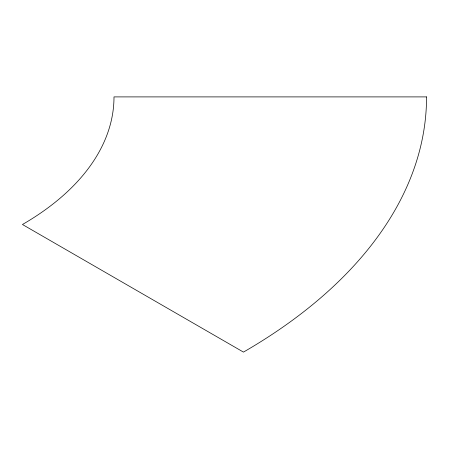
<?xml version="1.0" encoding="UTF-8"?>
<svg xmlns="http://www.w3.org/2000/svg" width="449" height="449" viewBox="0 0 449 449"><rect width="100%" height="100%" fill="white"/><g stroke="black" fill="none" stroke-linecap="round" stroke-linejoin="round"><path stroke-width="0.67" d="M426.55 96.9L113.995 96.9A312.555 180.453 0 0 1 22.45 224.5L243.459 352.1A625.109 360.906 0 0 0 426.55 96.9"/></g></svg>
